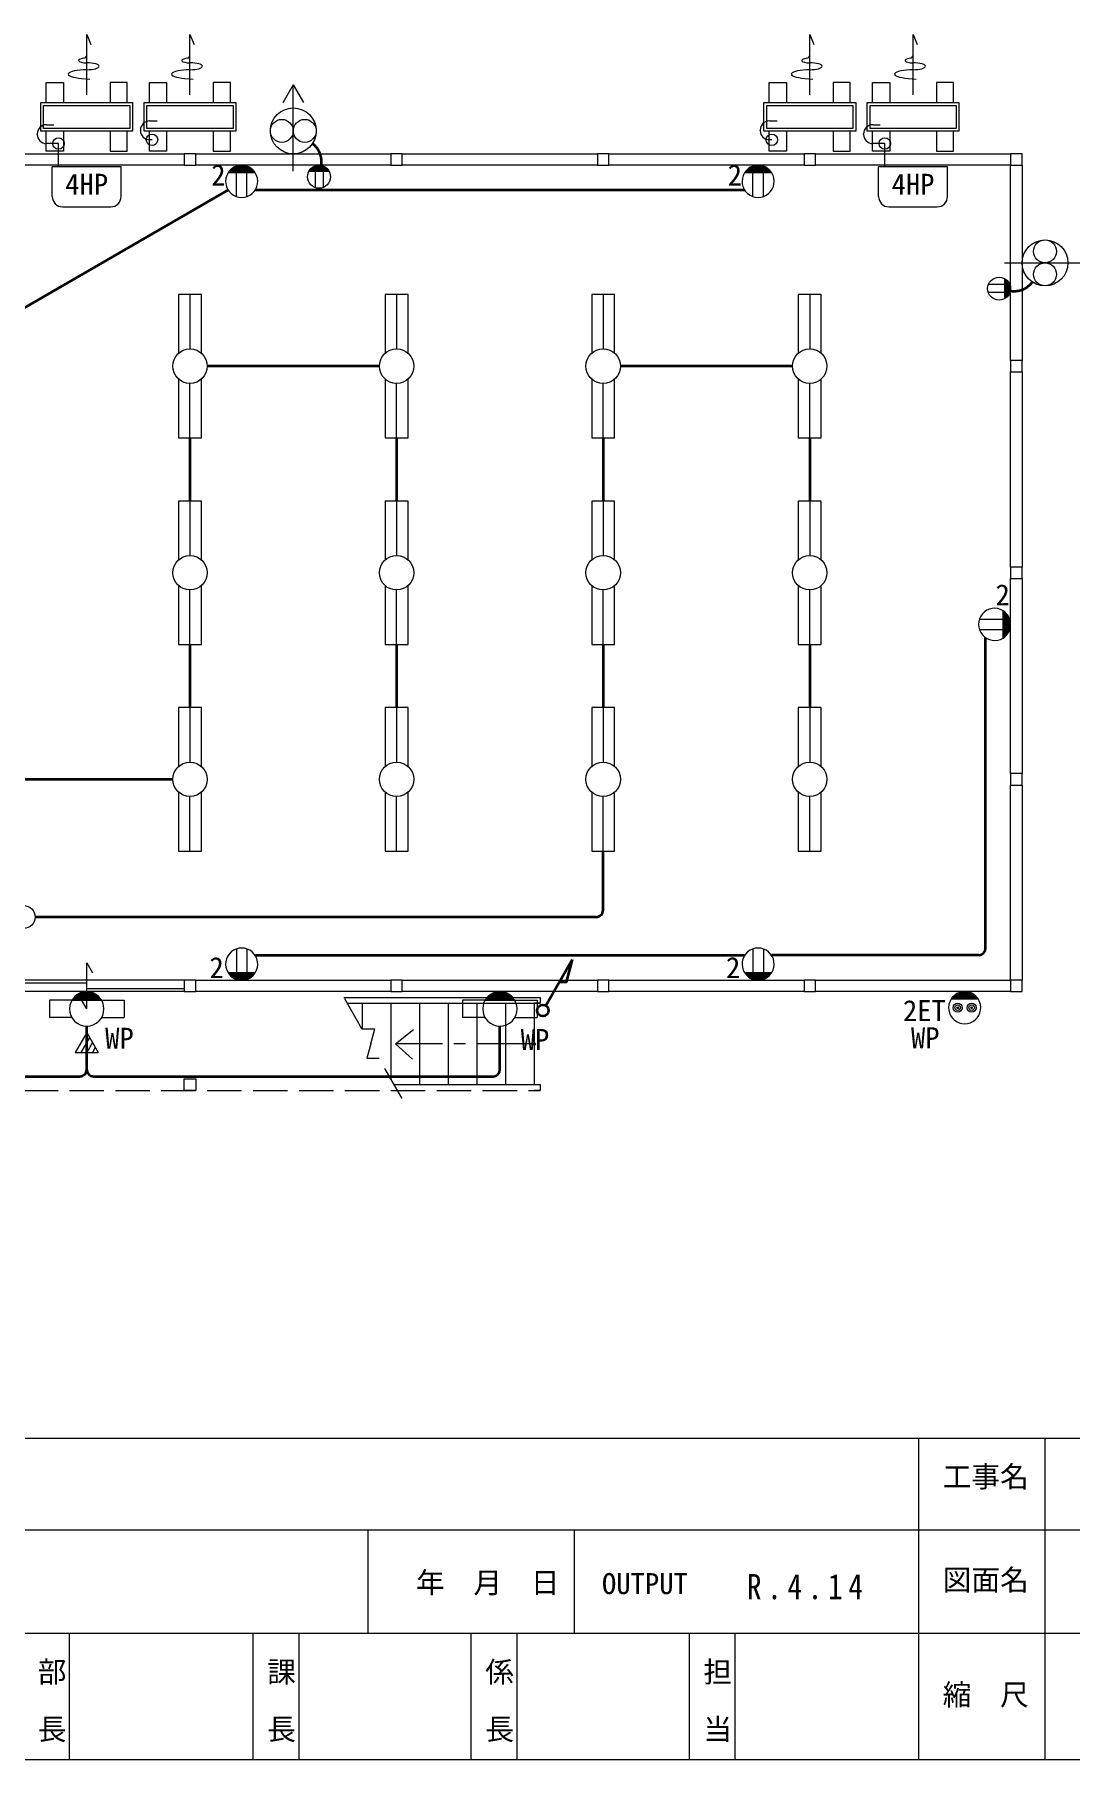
# Model space of a CAD drawing. Units: millimetres at full size, sheet at 1:100. Extents: x -20349 to 20251, y -13940 to 14060.
# Drawn here: x -4055 to 4972, y -13940 to 1090 of the extents above; entities that cross this region are included whole.
import ezdxf
from ezdxf.enums import TextEntityAlignment as Align

# ---------------------------------------------------------------- set-up
doc = ezdxf.new("R2010")
doc.units = ezdxf.units.MM
doc.header["$LTSCALE"] = 100
doc.linetypes.add('CHAIN1', pattern=[8, 5, -1, 1, -1])
doc.linetypes.add('DASHED3', pattern=[4, 3, -1])
for name, color, linetype, lineweight in [('0-0', 6, 'Continuous', 35), ('1-1', 7, 'Continuous', 18), ('A-1', 2, 'Continuous', 9), ('A-2', 4, 'Continuous', 9), ('A-4', 4, 'Continuous', 9), ('A-5', 7, 'Continuous', 18), ('A-7', 6, 'Continuous', 35), ('B-0', 3, 'Continuous', 18)]:
    doc.layers.add(name, color=color, linetype=linetype, lineweight=lineweight)
doc.styles.add('@ＭＳ ゴシック', font='')
doc.styles.add('ＭＳ ゴシック', font='')
doc.styles.get('@ＭＳ ゴシック').set_extended_font_data('@MS Gothic')
doc.styles.get('ＭＳ ゴシック').set_extended_font_data('MS Gothic')

msp = doc.modelspace()

# ---------------------------------------------------------------- linework, layer by layer
at = {"layer": '0-0', "color": 5, "lineweight": 9}
for p, q in [((-20348.8, -11140.2), (20251.2, -11140.2)), ((-20348.8, -13940.2), (20251.2, -13940.2))]:
    msp.add_line(p, q, dxfattribs=at)
at = {"layer": '0-0', "color": 3, "lineweight": 18}
for p, q in [((3651.2, -13940.2), (3651.2, -11140.2)), ((4751.2, -13940.2), (4751.2, -11140.2)), ((-14548.8, -11940.2), (11251.2, -11940.2)), ((-1148.8, -12840.2), (-1148.8, -11940.2)), ((651.2, -12840.2), (651.2, -11940.2)), ((-14548.8, -12840.2), (11251.2, -12840.2)), ((-3748.8, -13940.2), (-3748.8, -12840.2)), ((-2148.8, -13940.2), (-2148.8, -12840.2)), ((-1748.8, -13940.2), (-1748.8, -12840.2)), ((-248.8, -13940.2), (-248.8, -12840.2)), ((151.2, -13940.2), (151.2, -12840.2)), ((1651.2, -13940.2), (1651.2, -12840.2)), ((2051.2, -13940.2), (2051.2, -12840.2))]:
    msp.add_line(p, q, dxfattribs=at)
at = {"layer": '1-1'}
for p, q in [((-4450, 50), (-2750, 50)), ((-2650, 50), (-2750, 50)), ((-2750, 9.3), (-2750, 7)), ((-2650, -50), (-2650, 50)), ((-2650, 50), (-950, 50)), ((-850, 50), (-950, 50)), ((-950, 9.3), (-950, 7)), ((-850, -50), (-850, 50)), ((-850, 50), (850, 50)), ((950, 50), (850, 50)), ((850, 9.3), (850, 7)), ((950, -50), (950, 50)), ((950, 50), (2650, 50)), ((2750, 50), (2650, 50)), ((2650, 9.3), (2650, 7)), ((2750, -50), (2750, 50)), ((2750, 50), (4450, 50)), ((4509.3, 50), (4507, 50)), ((4550, -50), (4550, 50)), ((-2750, -50), (-4450, -50)), ((-950, -50), (-2650, -50)), ((850, -50), (-850, -50)), ((2650, -50), (950, -50)), ((4450, -50), (2750, -50)), ((4450, -50), (4550, -50)), ((4450, -1750), (4450, -50)), ((4550, -50), (4550, -1750)), ((4509.3, -1750), (4507, -1750)), ((4550, -1850), (4550, -1750)), ((4450, -1850), (4550, -1850)), ((4450, -3550), (4450, -1850)), ((4550, -1850), (4550, -3550)), ((4509.3, -3550), (4507, -3550)), ((4550, -3650), (4550, -3550)), ((4450, -3650), (4550, -3650)), ((4450, -5350), (4450, -3650)), ((4550, -3650), (4550, -5350)), ((4509.3, -5350), (4507, -5350)), ((4550, -5450), (4550, -5350)), ((4450, -5450), (4550, -5450)), ((4450, -7150), (4450, -5450)), ((4550, -5450), (4550, -7150)), ((-3600, -7175), (-4450, -7175)), ((-2650, -7150), (-950, -7150)), ((-950, -7150), (-950, -7250)), ((-850, -7150), (850, -7150)), ((-850, -7209.3), (-850, -7207)), ((850, -7150), (850, -7250)), ((950, -7150), (2650, -7150)), ((950, -7209.3), (950, -7207)), ((2650, -7150), (2650, -7250)), ((2750, -7150), (4450, -7150)), ((2750, -7209.3), (2750, -7207)), ((4450, -7150), (4450, -7250)), ((4550, -7209.3), (4550, -7207)), ((-2750, -7225), (-3600, -7225)), ((-950, -7250), (-2650, -7250)), ((-1359.2, -7300), (350, -7300)), ((-1330.3, -7350), (350, -7350)), ((-1200, -7350), (-1200, -7573.1)), ((-950, -7250), (-850, -7250)), ((-950, -7350), (-950, -8008.8)), ((850, -7250), (-850, -7250)), ((-700, -7350), (-700, -8060)), ((-450, -7350), (-450, -8060)), ((-200, -7350), (-200, -8060)), ((50, -7350), (50, -8060)), ((300, -7300), (350, -7300)), ((300, -7350), (300, -8060)), ((350, -7350), (300, -7350)), ((350, -7300), (350, -7350)), ((850, -7250), (950, -7250)), ((2650, -7250), (950, -7250)), ((2650, -7250), (2750, -7250)), ((4450, -7250), (2750, -7250)), ((4450, -7250), (4550, -7250)), ((-2750, -8110), (-2750, -8010)), ((-2750, -8069.3), (-2750, -8067)), ((-2650, -8110), (-2750, -8110)), ((-920.4, -8060), (350, -8060)), ((300, -8060), (350, -8060)), ((350, -8110), (300, -8110)), ((350, -8060), (350, -8110))]:
    msp.add_line(p, q, dxfattribs=at)
at = {"layer": '1-1', "color": 4, "lineweight": 9}
for p, q in [((-3600, -7000), (-3550, -7086.6)), ((-3600, -7400), (-3600, -7000)), ((-2750, -7150), (-4450, -7150)), ((-2750, -7250), (-4450, -7250)), ((-3600, -7400), (-3650, -7313.4)), ((-3575, -7649.9), (-3650, -7779.8)), ((-3600, -7606.6), (-3500, -7779.8)), ((-3550, -7693.2), (-3600, -7779.8)), ((-3525, -7736.5), (-3550, -7779.8))]:
    msp.add_line(p, q, dxfattribs=at)
at = {"layer": '1-1', "color": 4, "linetype": 'DASHED3', "lineweight": 9}
for p, q in [((-1201.5, -7573.1), (-1376.5, -7270)), ((-1201.5, -7573.1), (-1090, -7573.1)), ((-1125.4, -7705), (-1090, -7573.1)), ((-851.1, -8180), (-1053.8, -7829))]:
    msp.add_line(p, q, dxfattribs=at)
at = {"layer": '1-1', "color": 4, "linetype": 'CHAIN1', "lineweight": 9}
for p, q in [((-910.4, -7705), (-753.5, -7581)), ((-910.4, -7705), (-760.1, -7836.9)), ((300, -7705), (-910.4, -7705))]:
    msp.add_line(p, q, dxfattribs=at)
at = {"layer": '1-1'}
for points in [[(-2750, 50), (-2750, -50), (-2650, -50)], [(-950, 50), (-950, -50), (-850, -50)], [(850, 50), (850, -50), (950, -50)], [(2650, 50), (2650, -50), (2750, -50)], [(4550, 50), (4450, 50), (4450, -50)], [(4550, -1750), (4450, -1750), (4450, -1850)], [(4550, -3550), (4450, -3550), (4450, -3650)], [(4550, -5350), (4450, -5350), (4450, -5450)], [(-850, -7250), (-850, -7150), (-950, -7150)], [(950, -7250), (950, -7150), (850, -7150)], [(2750, -7250), (2750, -7150), (2650, -7150)], [(4550, -7250), (4550, -7150), (4450, -7150)], [(-2750, -8010), (-2650, -8010), (-2650, -8110)]]:
    msp.add_lwpolyline(points, dxfattribs=at)
msp.add_lwpolyline([(-2650, -7150), (-2750, -7150), (-2750, -7250), (-2650, -7250)], close=True, dxfattribs=at)
at = {"layer": '1-1', "linetype": 'DASHED3'}
msp.add_lwpolyline([(-4550, -7250), (-4550, -8110), (350, -8110)], dxfattribs=at)
at = {"layer": '1-1', "color": 4, "lineweight": 9}
msp.add_lwpolyline([(-3600, -7606.6), (-3700, -7779.8), (-3500, -7779.8)], dxfattribs=at)
at = {"layer": '1-1', "color": 4, "linetype": 'DASHED3', "lineweight": 9}
msp.add_lwpolyline([(-1125.4, -7705), (-1158.6, -7829), (-1053.8, -7829)], dxfattribs=at)
at = {"layer": '1-1', "color": 4, "lineweight": 9}
msp.add_circle((300, -7705), 10, dxfattribs=at)
at = {"layer": 'A-1'}
for p, q in [((-2600, -1175), (-2800, -1175)), ((-2800, -1175), (-2800, -1688.2)), ((-2600, -1688.2), (-2600, -1175)), ((-800, -1175), (-1000, -1175)), ((-1000, -1175), (-1000, -1688.2)), ((-800, -1688.2), (-800, -1175)), ((1000, -1175), (800, -1175)), ((800, -1175), (800, -1688.2)), ((1000, -1688.2), (1000, -1175)), ((2800, -1175), (2600, -1175)), ((2600, -1175), (2600, -1688.2)), ((2800, -1688.2), (2800, -1175)), ((-2800, -1911.8), (-2800, -2425)), ((-1000, -1911.8), (-1000, -2425)), ((800, -1911.8), (800, -2425)), ((2600, -1911.8), (2600, -2425)), ((-2600, -2975), (-2800, -2975)), ((-2800, -2975), (-2800, -3488.2)), ((-2600, -3488.2), (-2600, -2975)), ((-800, -2975), (-1000, -2975)), ((-1000, -2975), (-1000, -3488.2)), ((-800, -3488.2), (-800, -2975)), ((1000, -2975), (800, -2975)), ((800, -2975), (800, -3488.2)), ((1000, -3488.2), (1000, -2975)), ((2800, -2975), (2600, -2975)), ((2600, -2975), (2600, -3488.2)), ((2800, -3488.2), (2800, -2975)), ((-2800, -3711.8), (-2800, -4225)), ((-1000, -3711.8), (-1000, -4225)), ((800, -3711.8), (800, -4225)), ((2600, -3711.8), (2600, -4225)), ((-2600, -4775), (-2800, -4775)), ((-2800, -4775), (-2800, -5288.2)), ((-2600, -5288.2), (-2600, -4775)), ((-800, -4775), (-1000, -4775)), ((-1000, -4775), (-1000, -5288.2)), ((-800, -5288.2), (-800, -4775)), ((1000, -4775), (800, -4775)), ((800, -4775), (800, -5288.2)), ((1000, -5288.2), (1000, -4775)), ((2800, -4775), (2600, -4775)), ((2600, -4775), (2600, -5288.2)), ((2800, -5288.2), (2800, -4775)), ((-2800, -5511.8), (-2800, -6025)), ((-1000, -5511.8), (-1000, -6025)), ((800, -5511.8), (800, -6025)), ((2600, -5511.8), (2600, -6025)), ((-3728.9, -7325.4), (-3924.7, -7325.4)), ((-3924.7, -7325.4), (-3924.7, -7475.4)), ((-3470.9, -7325.4), (-3274.7, -7325.4)), ((-3274.7, -7325.4), (-3274.7, -7475.4)), ((-128.9, -7325.4), (-324.7, -7325.4)), ((-324.7, -7325.4), (-324.7, -7475.4)), ((129.1, -7325.4), (325.3, -7325.4)), ((325.3, -7325.4), (325.3, -7475.4)), ((-3728.9, -7475.4), (-3924.7, -7475.4)), ((-3470.9, -7475.4), (-3274.7, -7475.4)), ((-128.9, -7475.4), (-324.7, -7475.4)), ((129.1, -7475.4), (325.3, -7475.4))]:
    msp.add_line(p, q, dxfattribs=at)
at = {"layer": 'A-1', "color": 7, "lineweight": 18}
for p, q in [((-2700, -1175), (-2700, -1650)), ((-900, -1175), (-900, -1650)), ((900, -1175), (900, -1650)), ((2700, -1175), (2700, -1650)), ((-2700, -2425), (-2700, -1950)), ((-900, -2425), (-900, -1950)), ((900, -2425), (900, -1950)), ((2700, -2425), (2700, -1950)), ((-2700, -2975), (-2700, -3450)), ((-900, -2975), (-900, -3450)), ((900, -2975), (900, -3450)), ((2700, -2975), (2700, -3450)), ((-2700, -4225), (-2700, -3750)), ((-900, -4225), (-900, -3750)), ((900, -4225), (900, -3750)), ((2700, -4225), (2700, -3750)), ((-2700, -4775), (-2700, -5250)), ((-900, -4775), (-900, -5250)), ((900, -4775), (900, -5250)), ((2700, -4775), (2700, -5250)), ((-2700, -6025), (-2700, -5550)), ((-900, -6025), (-900, -5550)), ((900, -6025), (900, -5550)), ((2700, -6025), (2700, -5550)), ((-3728.9, -7325.4), (-3701.6, -7325.4)), ((-3701.6, -7325.4), (-3470.9, -7325.4)), ((-128.9, -7325.4), (-101.6, -7325.4)), ((-101.6, -7325.4), (129.1, -7325.4))]:
    msp.add_line(p, q, dxfattribs=at)
at = {"layer": 'A-1', "color": 6, "lineweight": 35}
for p, q in [((-2700, -2425), (-2700, -2975)), ((-900, -2425), (-900, -2975)), ((900, -2425), (900, -2975)), ((2700, -2425), (2700, -2975)), ((-2700, -4225), (-2700, -4775)), ((-900, -4225), (-900, -4775)), ((900, -4225), (900, -4775)), ((2700, -4225), (2700, -4775))]:
    msp.add_line(p, q, dxfattribs=at)
at = {"layer": 'A-1', "color": 4}
for p, q in [((-3726.6, -7320.4), (-3472.9, -7320.4)), ((-3719.7, -7310.4), (-3479.7, -7310.4)), ((-3711.6, -7300.4), (-3487.9, -7300.4)), ((-3701.7, -7290.4), (-3497.8, -7290.4)), ((-3689.7, -7280.4), (-3509.7, -7280.4)), ((-3674.6, -7270.4), (-3524.9, -7270.4)), ((-3653.6, -7260.4), (-3545.9, -7260.4)), ((-126.6, -7320.4), (127.1, -7320.4)), ((-119.7, -7310.4), (120.3, -7310.4)), ((-111.6, -7300.4), (112.1, -7300.4)), ((-101.7, -7290.4), (102.2, -7290.4)), ((-89.7, -7280.4), (90.3, -7280.4)), ((-74.6, -7270.4), (75.1, -7270.4)), ((-53.6, -7260.4), (54.1, -7260.4))]:
    msp.add_line(p, q, dxfattribs=at)
at = {"layer": 'A-1'}
for points in [[(-2800, -2425), (-2600, -2425), (-2600, -1911.8)], [(-1000, -2425), (-800, -2425), (-800, -1911.8)], [(800, -2425), (1000, -2425), (1000, -1911.8)], [(2600, -2425), (2800, -2425), (2800, -1911.8)], [(-2800, -4225), (-2600, -4225), (-2600, -3711.8)], [(-1000, -4225), (-800, -4225), (-800, -3711.8)], [(800, -4225), (1000, -4225), (1000, -3711.8)], [(2600, -4225), (2800, -4225), (2800, -3711.8)], [(-2800, -6025), (-2600, -6025), (-2600, -5511.8)], [(-1000, -6025), (-800, -6025), (-800, -5511.8)], [(800, -6025), (1000, -6025), (1000, -5511.8)], [(2600, -6025), (2800, -6025), (2800, -5511.8)]]:
    msp.add_lwpolyline(points, dxfattribs=at)
for centre in [(-2700, -1800), (-900, -1800), (900, -1800), (2700, -1800), (-2700, -3600), (-900, -3600), (900, -3600), (2700, -3600), (-2700, -5400), (-900, -5400), (900, -5400), (2700, -5400)]:
    msp.add_circle(centre, 150, dxfattribs=at)
for centre in [(-3599.7, -7400.4), (0.3, -7400.4)]:
    msp.add_arc(centre, 150, 134.99997, 134.99982, dxfattribs=at)
at = {"layer": 'A-2'}
for p, q in [((-1800, 650), (-1890.3, 493.6)), ((-1800, 650), (-1712, 497.5)), ((-1800, -102.1), (-1800, 650)), ((-1657.4, -92.1), (-1494.3, -92.1)), ((-1649.3, -82.1), (-1502.4, -82.1)), ((-1638.5, -72.1), (-1513.1, -72.1)), ((-1623.5, -62.1), (-1528.1, -62.1)), ((-1596.2, -52.1), (-1555.4, -52.1)), ((4397.9, -900), (5150, -900)), ((4407.9, -1042.6), (4407.9, -1205.7)), ((4417.9, -1050.7), (4417.9, -1197.6)), ((4427.9, -1061.5), (4427.9, -1186.9)), ((4437.9, -1076.5), (4437.9, -1171.9)), ((4447.9, -1103.8), (4447.9, -1144.6))]:
    msp.add_line(p, q, dxfattribs=at)
at = {"layer": 'A-2', "color": 7, "lineweight": 18}
for p, q in [((-1664, -102.1), (-1487.1, -102.1)), ((-1610.8, -102.1), (-1610.8, -243.7)), ((-1540.8, -102.1), (-1540.8, -243.7)), ((4397.9, -1036), (4397.9, -1212.9)), ((4397.9, -1089.2), (4256.3, -1089.2)), ((4397.9, -1159.2), (4256.3, -1159.2))]:
    msp.add_line(p, q, dxfattribs=at)
at = {"layer": 'A-2', "color": 2}
for centre, radius in [((-1800, 250), 200), ((-1575.8, -150), 100), ((4750, -900), 200), ((4350, -1124.2), 100)]:
    msp.add_circle(centre, radius, dxfattribs=at)
at = {"layer": 'A-2', "color": 7, "lineweight": 18}
for centre in [(-1900, 250), (-1700, 250), (4750, -800), (4750, -1000)]:
    msp.add_circle(centre, 100, dxfattribs=at)
at = {"layer": 'A-2', "color": 6, "linetype": 'DASHED3', "lineweight": 35}
for centre, start, end in [((-1753.8, -19.4), 350.63916, 52.84329), ((4480.6, -946.2), 260.63916, 322.84329)]:
    msp.add_arc(centre, 200, start, end, dxfattribs=at)
at = {"layer": 'A-4', "color": 7, "lineweight": 18}
for p, q in [((-2131.2, -115.8), (-2368.8, -115.8)), ((-2295.6, -322.3), (-2295.6, -115.8)), ((-2204.4, -322.3), (-2204.4, -115.8)), ((2368.8, -115.8), (2131.2, -115.8)), ((2204.4, -322.3), (2204.4, -115.8)), ((2295.6, -322.3), (2295.6, -115.8)), ((4177.7, -4004.4), (4384.2, -4004.4)), ((4384.2, -4168.8), (4384.2, -3931.2)), ((4177.7, -4095.6), (4384.2, -4095.6)), ((-2295.6, -6877.7), (-2295.6, -7084.2)), ((-2204.4, -6877.7), (-2204.4, -7084.2)), ((2204.4, -6877.7), (2204.4, -7084.2)), ((2295.6, -6877.7), (2295.6, -7084.2)), ((-2368.8, -7084.2), (-2131.2, -7084.2)), ((2131.2, -7084.2), (2368.8, -7084.2)), ((4168.9, -7315.8), (3931.3, -7315.8))]:
    msp.add_line(p, q, dxfattribs=at)
at = {"layer": 'A-4'}
for p, q in [((-2133.7, -112), (-2366.3, -112)), ((-2139.4, -104), (-2360.6, -104)), ((-2146.1, -96), (-2353.9, -96)), ((-2154, -88), (-2346, -88)), ((-2163.3, -80), (-2336.7, -80)), ((-2174.5, -72), (-2325.5, -72)), ((-2188.7, -64), (-2311.3, -64)), ((-2209.1, -56), (-2290.9, -56)), ((2366.3, -112), (2133.7, -112)), ((2360.6, -104), (2139.4, -104)), ((2353.9, -96), (2146.1, -96)), ((2346, -88), (2154, -88)), ((2336.7, -80), (2163.3, -80)), ((2325.5, -72), (2174.5, -72)), ((2311.3, -64), (2188.7, -64)), ((2290.9, -56), (2209.1, -56)), ((4388, -4166.3), (4388, -3933.7)), ((4396, -4160.6), (4396, -3939.4)), ((4404, -4153.9), (4404, -3946.1)), ((4412, -4146), (4412, -3954)), ((4420, -4136.7), (4420, -3963.3)), ((4428, -4125.5), (4428, -3974.5)), ((4436, -4111.3), (4436, -3988.7)), ((4444, -4090.9), (4444, -4009.1)), ((-2366.3, -7088), (-2133.7, -7088)), ((-2360.6, -7096), (-2139.4, -7096)), ((-2353.9, -7104), (-2146.1, -7104)), ((-2346, -7112), (-2154, -7112)), ((-2336.7, -7120), (-2163.3, -7120)), ((-2325.5, -7128), (-2174.5, -7128)), ((-2311.3, -7136), (-2188.7, -7136)), ((-2290.9, -7144), (-2209.1, -7144)), ((2133.7, -7088), (2366.3, -7088)), ((2139.4, -7096), (2360.6, -7096)), ((2146.1, -7104), (2353.9, -7104)), ((2154, -7112), (2346, -7112)), ((2163.3, -7120), (2336.7, -7120)), ((2174.5, -7128), (2325.5, -7128)), ((2188.7, -7136), (2311.3, -7136)), ((2209.1, -7144), (2290.9, -7144)), ((4166.4, -7312), (3933.7, -7312)), ((4160.6, -7304), (3939.5, -7304)), ((4153.9, -7296), (3946.2, -7296)), ((4146.1, -7288), (3954, -7288)), ((4136.8, -7280), (3963.3, -7280)), ((4125.6, -7272), (3974.5, -7272)), ((4111.3, -7264), (3988.8, -7264)), ((4091, -7256), (4009.1, -7256))]:
    msp.add_line(p, q, dxfattribs=at)
at = {"layer": 'A-4', "color": 2}
for centre, radius in [((3989.3, -7389.9), 40), ((4110.8, -7389.9), 40), ((3989.3, -7389.9), 24), ((3989.3, -7389.9), 8), ((4110.8, -7389.9), 24), ((4110.8, -7389.9), 8)]:
    msp.add_circle(centre, radius, dxfattribs=at)
for centre, start, end in [((-2250, -189.9), 148.0536, 31.94655), ((-2250, -189.9), 31.94655, 148.05345), ((2250, -189.9), 148.0536, 31.94655), ((2250, -189.9), 31.94655, 148.05345), ((4310.1, -4050), 58.0536, 301.94655), ((4310.1, -4050), 301.94655, 58.05345), ((-2250, -7010.1), 328.0536, 211.94655), ((2250, -7010.1), 328.0536, 211.94655), ((-2250, -7010.1), 211.94655, 328.05345), ((2250, -7010.1), 211.94655, 328.05345), ((4050.1, -7389.9), 148.0536, 31.94655), ((4050.1, -7389.9), 31.94655, 148.05345)]:
    msp.add_arc(centre, 140, start, end, dxfattribs=at)
at = {"layer": 'A-5'}
msp.add_circle((-4149.8, -6600), 100, dxfattribs=at)
at = {"layer": 'A-7'}
for p, q in [((-4202.2, -1325.8), (-2369.8, -267.8)), ((2130.2, -267.8), (-2129.9, -267.8)), ((-1050, -1800), (-2550, -1800)), ((2550, -1800), (1050, -1800)), ((4232.2, -6872.2), (4232.2, -4170.1)), ((-4289.1, -5400), (-2850, -5400)), ((900, -6540), (900, -6025)), ((840, -6600), (-4049.8, -6600)), ((-2130.2, -6932.2), (2129.9, -6932.2)), ((399, -7370.5), (630.8, -6969)), ((4172.2, -6932.2), (2369.8, -6932.2)), ((-3599.7, -7928.2), (-3599.7, -7550.4)), ((0.3, -7928.2), (0.3, -7550.4)), ((-9839.7, -7988.2), (-3659.7, -7988.2)), ((-3539.7, -7988.2), (-59.7, -7988.2))]:
    msp.add_line(p, q, dxfattribs=at)
msp.add_lwpolyline([(630.8, -6969), (577.7, -7167.1), (516.4, -7167.1)], dxfattribs=at)
msp.add_circle((374, -7413.8), 50, dxfattribs=at)
for centre, start, end in [((840, -6540), 270, 0), ((4172.2, -6872.2), 270, 0), ((-3659.7, -7928.2), 270, 0), ((-3539.7, -7928.2), 180, 270), ((-59.7, -7928.2), 270, 0)]:
    msp.add_arc(centre, 60, start, end, dxfattribs=at)
at = {"layer": 'B-0'}
for p, q in [((-3625.9, 882.4), (-3626.2, 882.4)), ((-2725.9, 882.4), (-2726.2, 882.4)), ((2674.1, 882.4), (2673.8, 882.4)), ((3574.1, 882.4), (3573.8, 882.4)), ((-3953.3, 497.1), (-3953.3, 672.1)), ((-3246.7, 497.1), (-3246.7, 672.1)), ((-3053.3, 497.1), (-3053.3, 672.1)), ((-2346.7, 497.1), (-2346.7, 672.1)), ((2346.7, 497.1), (2346.7, 672.1)), ((3053.3, 497.1), (3053.3, 672.1)), ((3246.7, 497.1), (3246.7, 672.1)), ((3953.3, 497.1), (3953.3, 672.1)), ((-3951.6, 303.1), (-3885.3, 303.1)), ((-3051.6, 336.3), (-2985.3, 336.3)), ((2348.4, 336.3), (2414.7, 336.3)), ((3248.4, 303.1), (3314.7, 303.1)), ((-4031.6, 219.6), (-4031.6, 223.1)), ((-3396.7, 247.1), (-4000, 247.1)), ((-3953.3, 72.1), (-3953.3, 247.1)), ((-3803.3, 247.1), (-3803.3, 72.1)), ((-3200, 247.1), (-3396.7, 247.1)), ((-3246.7, 72.1), (-3246.7, 247.1)), ((-3131.6, 252.7), (-3131.6, 256.3)), ((-2496.7, 247.1), (-3100, 247.1)), ((-3053.3, 72.1), (-3053.3, 247.1)), ((-3030.8, 172.7), (-3051.6, 172.7)), ((-2903.3, 247.1), (-2903.3, 72.1)), ((-2300, 247.1), (-2496.7, 247.1)), ((-2346.7, 72.1), (-2346.7, 247.1)), ((2268.4, 252.7), (2268.4, 256.3)), ((2903.3, 247.1), (2300, 247.1)), ((2346.7, 72.1), (2346.7, 247.1)), ((2369.2, 172.7), (2348.4, 172.7)), ((2496.7, 247.1), (2496.7, 72.1)), ((3100, 247.1), (2903.3, 247.1)), ((3053.3, 72.1), (3053.3, 247.1)), ((3168.4, 219.6), (3168.4, 223.1)), ((3803.3, 247.1), (3200, 247.1)), ((3246.7, 72.1), (3246.7, 247.1)), ((3396.7, 247.1), (3396.7, 72.1)), ((4000, 247.1), (3803.3, 247.1)), ((3953.3, 72.1), (3953.3, 247.1)), ((-3803.3, 72.1), (-3953.3, 72.1)), ((-3845.6, 139.6), (-3951.6, 139.6)), ((-3845.6, -61.9), (-3845.6, 139.6)), ((-2903.3, 72.1), (-3053.3, 72.1)), ((2496.7, 72.1), (2346.7, 72.1)), ((3396.7, 72.1), (3246.7, 72.1)), ((3354.4, 139.6), (3248.4, 139.6)), ((3354.4, -61.9), (3354.4, 139.6)), ((-3900, -321.9), (-3900, -61.9)), ((-3300, -61.9), (-3900, -61.9)), ((-3300, -321.9), (-3300, -61.9)), ((3300, -321.9), (3300, -61.9)), ((3900, -61.9), (3300, -61.9)), ((3900, -321.9), (3900, -61.9)), ((-3810, -411.9), (-3390, -411.9)), ((3390, -411.9), (3810, -411.9))]:
    msp.add_line(p, q, dxfattribs=at)
at = {"layer": 'B-0', "color": 4, "lineweight": 9}
for p, q in [((-3644, 707.5), (-3572.2, 701)), ((-2744, 707.5), (-2672.2, 701)), ((2656, 707.5), (2727.8, 701)), ((3556, 707.5), (3627.8, 701))]:
    msp.add_line(p, q, dxfattribs=at)
for points in [[(-3600, 565.2), (-3600, 1089.7), (-3564.1, 1003)], [(-2700, 565.2), (-2700, 1089.7), (-2664.1, 1003)], [(2700, 565.2), (2700, 1089.7), (2735.9, 1003)], [(3600, 565.2), (3600, 1089.7), (3635.9, 1003)]]:
    msp.add_lwpolyline(points, dxfattribs=at)
at = {"layer": 'B-0'}
for points in [[(-3953.3, 672.1), (-3803.3, 672.1), (-3803.3, 497.1)], [(-3246.7, 672.1), (-3396.7, 672.1), (-3396.7, 497.1)], [(-3053.3, 672.1), (-2903.3, 672.1), (-2903.3, 497.1)], [(-2346.7, 672.1), (-2496.7, 672.1), (-2496.7, 497.1)], [(2346.7, 672.1), (2496.7, 672.1), (2496.7, 497.1)], [(3053.3, 672.1), (2903.3, 672.1), (2903.3, 497.1)], [(3246.7, 672.1), (3396.7, 672.1), (3396.7, 497.1)], [(3953.3, 672.1), (3803.3, 672.1), (3803.3, 497.1)], [(-4000, 247.1), (-4000, 497.1), (-3200, 497.1), (-3200, 247.1)], [(-3975, 272.1), (-3975, 472.1), (-3225, 472.1), (-3225, 272.1)], [(-3100, 247.1), (-3100, 497.1), (-2300, 497.1), (-2300, 247.1)], [(-3075, 272.1), (-3075, 472.1), (-2325, 472.1), (-2325, 272.1)], [(2300, 247.1), (2300, 497.1), (3100, 497.1), (3100, 247.1)], [(2325, 272.1), (2325, 472.1), (3075, 472.1), (3075, 272.1)], [(3200, 247.1), (3200, 497.1), (4000, 497.1), (4000, 247.1)], [(3225, 272.1), (3225, 472.1), (3975, 472.1), (3975, 272.1)], [(-3225, 272.1), (-3401, 272.1), (-3975, 272.1)], [(-3396.7, 247.1), (-3396.7, 72.1), (-3246.7, 72.1)], [(-2325, 272.1), (-2501, 272.1), (-3075, 272.1)], [(-2496.7, 247.1), (-2496.7, 72.1), (-2346.7, 72.1)], [(3075, 272.1), (2899, 272.1), (2325, 272.1)], [(2903.3, 247.1), (2903.3, 72.1), (3053.3, 72.1)], [(3975, 272.1), (3799, 272.1), (3225, 272.1)], [(3803.3, 247.1), (3803.3, 72.1), (3953.3, 72.1)]]:
    msp.add_lwpolyline(points, dxfattribs=at)
for centre in [(-3845.6, 139.6), (-3030.8, 172.7), (2369.2, 172.7), (3354.4, 139.6)]:
    msp.add_circle(centre, 50, dxfattribs=at)
at = {"layer": 'B-0', "color": 4, "lineweight": 9}
for centre in [(-3630, 912.1), (-2730, 912.1), (2670, 912.1), (3570, 912.1)]:
    msp.add_arc(centre, 30, 277.8667, 0, dxfattribs=at)
at = {"layer": 'B-0'}
for centre, radius, start, end in [((-3951.6, 223.1), 80, 90, 180), ((-3051.6, 256.3), 80, 90, 180), ((2348.4, 256.3), 80, 90, 180), ((3248.4, 223.1), 80, 90, 180), ((-3951.6, 219.6), 80, 180, 270), ((-3051.6, 252.7), 80, 180, 270), ((2348.4, 252.7), 80, 180, 270), ((3248.4, 219.6), 80, 180, 270), ((-3810, -321.9), 90, 180, 270), ((-3390, -321.9), 90, 270, 0), ((3390, -321.9), 90, 180, 270), ((3810, -321.9), 90, 270, 0)]:
    msp.add_arc(centre, radius, start, end, dxfattribs=at)
at = {"layer": 'B-0', "color": 4, "lineweight": 9}
for centre, major_axis, ratio, start_param, end_param in [((-3600, 744.4), (-161.2, 0), 0.238, 4.712389, 7.5774012), ((-3600, 863.4), (-71.1, 0), 0.2865, 5.084929, 7.8539816), ((-3600, 812.9), (107.4, 0), 0.2809, 4.712389, 7.8539816), ((-2700, 744.4), (-161.2, 0), 0.238, 4.712389, 7.5774012), ((-2700, 863.4), (-71.1, 0), 0.2865, 5.084929, 7.8539816), ((-2700, 812.9), (107.4, 0), 0.2809, 4.712389, 7.8539816), ((2700, 744.4), (-161.2, 0), 0.238, 4.712389, 7.5774012), ((2700, 863.4), (-71.1, 0), 0.2865, 5.084929, 7.8539816), ((2700, 812.9), (107.4, 0), 0.2809, 4.712389, 7.8539816), ((3600, 744.4), (-161.2, 0), 0.238, 4.712389, 7.5774012), ((3600, 863.4), (-71.1, 0), 0.2865, 5.084929, 7.8539816), ((3600, 812.9), (107.4, 0), 0.2809, 4.712389, 7.8539816)]:
    msp.add_ellipse(centre, major_axis=major_axis, ratio=ratio, start_param=start_param, end_param=end_param, dxfattribs=at)

# ---------------------------------------------------------------- texts
at = {"layer": '0-0', "color": 7, "style": 'ＭＳ ゴシック'}
for s, p in [('工事名', (3858.2, -11622.3)), ('年\u3000月\u3000日', (-729.8, -12546.1)), ('OUTPUT', (889.6, -12554.5)), ('図面名', (3858.2, -12522.3)), ('縮\u3000尺', (3858.2, -13522.3))]:
    msp.add_text(s, height=183.3, dxfattribs=at).set_placement(p, align=Align.BOTTOM_LEFT)
at = {"layer": '0-0', "color": 7, "style": '@ＭＳ ゴシック'}
for s, p in [('部\u3000長', (-4051.9, -13048.4)), ('課\u3000長', (-2051.9, -13048.4)), ('係\u3000長', (-151.9, -13048.4)), ('担\u3000当', (1748.1, -13048.4))]:
    msp.add_text(s, height=183.3, rotation=270, dxfattribs=at).set_placement(p, align=Align.BOTTOM_LEFT)
at = {"layer": '0-0', "color": 7, "insert": (2152.1, -12546.9), "char_height": 219.9, "attachment_point": 7, "style": 'ＭＳ ゴシック'}
msp.add_mtext('\\T1.39;\\W0.85;R.4.14', dxfattribs=at)
at = {"layer": 'A-1', "color": 4, "style": 'ＭＳ ゴシック'}
for p in [(-3439.1, -7802.5), (181.2, -7813)]:
    msp.add_text('WP', height=183.3, dxfattribs=at).set_placement(p, align=Align.BOTTOM_LEFT)
at = {"layer": 'A-4', "style": 'ＭＳ ゴシック'}
for s, p in [('2', (-2515, -281.8)), ('2', (1985, -281.8)), ('2', (4318.5, -3939.2)), ('2', (-2530, -7187.1)), ('2', (1970, -7187.1)), ('2ET', (3511.9, -7562.1)), ('WP', (3581.9, -7798.1))]:
    msp.add_text(s, height=183.3, dxfattribs=at).set_placement(p, align=Align.BOTTOM_LEFT)
at = {"layer": 'B-0', "color": 4, "style": 'ＭＳ ゴシック'}
for p in [(-3787.5, -361.9), (3412.5, -361.9)]:
    msp.add_text('4HP', height=183.3, dxfattribs=at).set_placement(p, align=Align.BOTTOM_LEFT)

doc.saveas('drawing.dxf')
